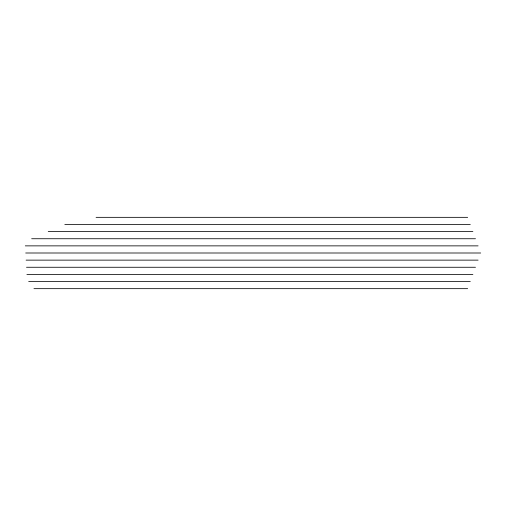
<?xml version="1.0" encoding="UTF-8"?>
<svg xmlns="http://www.w3.org/2000/svg" width="506" height="506" viewBox="0 0 506 506"><rect width="100%" height="100%" fill="white"/><g stroke="black" fill="none" stroke-linecap="round" stroke-linejoin="round"><path stroke-width="0.76" d="M96.083 217.34L467.664 217.34M64.812 224.468L470.27 224.468M48.241 231.603L472.882 231.603M31.663 238.737L475.488 238.737M25.3 245.865L478.094 245.865M25.698 253L480.7 253M26.097 260.135L478.094 260.135M26.495 267.263L475.488 267.263M26.9 274.397L472.882 274.397M28.69 281.532L470.27 281.532M33.965 288.66L467.664 288.66"/></g></svg>
